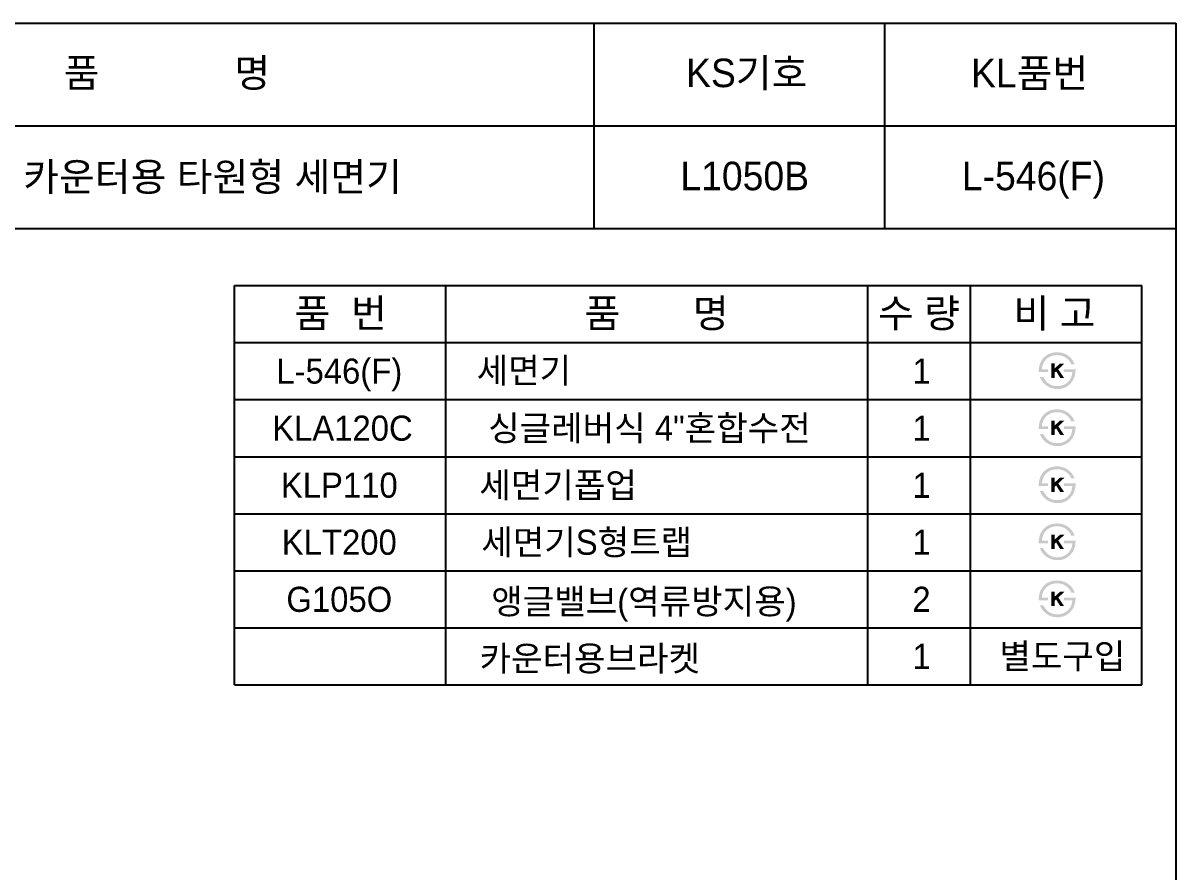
# Model space of a CAD drawing. Header units: millimetres. Extents: x 0 to 4460, y -80 to 3036.
# Drawn here: x 3248 to 4460, y 2143 to 3036 of the extents above; entities that cross this region are included whole.
import ezdxf
from ezdxf.enums import TextEntityAlignment as Align

# ---------------------------------------------------------------- set-up
doc = ezdxf.new("R2010")
doc.units = ezdxf.units.MM
doc.header["$LTSCALE"] = 0.5
doc.header["$MEASUREMENT"] = 0
doc.layers.add('TEXT', color=7, linetype='Continuous')
doc.layers.add('도각라인', color=7, linetype='Continuous')
doc.styles.add('타이틀', font='H2GTRM.TTF', dxfattribs={"height": 25})

msp = doc.modelspace()

# ---------------------------------------------------------------- hatches: boundary and pattern name
at = {"layer": 'TEXT'}
for points in [[(4315.8, 2669), (4315.8, 2669.5), (4315.8, 2670), (4315.8, 2670.5), (4315.8, 2671), (4315.8, 2671.4), (4315.8, 2671.9), (4315.9, 2672.4), (4315.9, 2672.9), (4316, 2673.4), (4316, 2673.8), (4316.1, 2674.3), (4316.2, 2674.8), (4316.3, 2675.2), (4316.4, 2675.7), (4316.5, 2676.2), (4316.7, 2676.6), (4316.8, 2677.1), (4317, 2677.5), (4317.1, 2678), (4317.3, 2678.4), (4317.5, 2678.9), (4317.7, 2679.3), (4317.9, 2679.7), (4318.1, 2680.1), (4318.3, 2680.5), (4318.6, 2680.9), (4318.8, 2681.3), (4319.1, 2681.7), (4319.3, 2682.1), (4319.6, 2682.5), (4319.9, 2682.8), (4320.5, 2683.6), (4320.8, 2683.9), (4321.2, 2684.3), (4321.5, 2684.6), (4321.8, 2685), (4322.2, 2685.3), (4322.6, 2685.6), (4322.9, 2685.9), (4323.3, 2686.2), (4323.7, 2686.5), (4324.1, 2686.8), (4324.5, 2687), (4324.9, 2687.3), (4325.3, 2687.5), (4325.8, 2687.7), (4326.2, 2687.9), (4326.7, 2688.1), (4327.2, 2688.4), (4327.7, 2688.5), (4328.2, 2688.7), (4328.7, 2688.9), (4329.2, 2689), (4329.8, 2689.2), (4330.3, 2689.3), (4330.8, 2689.4), (4331.4, 2689.5), (4331.9, 2689.6), (4332.5, 2689.6), (4333.1, 2689.7), (4333.7, 2689.7), (4334.2, 2689.8), (4334.8, 2689.8), (4335.7, 2689.7), (4336.2, 2689.7), (4336.6, 2689.7), (4337.1, 2689.7), (4337.5, 2689.6), (4337.9, 2689.5), (4338.4, 2689.5), (4338.8, 2689.4), (4339.2, 2689.3), (4339.6, 2689.3), (4340, 2689.2), (4340.4, 2689.1), (4340.8, 2689), (4341.2, 2688.8), (4341.6, 2688.7), (4342, 2688.6), (4342.4, 2688.4), (4342.8, 2688.3), (4343.1, 2688.1), (4343.5, 2688), (4343.9, 2687.8), (4344.2, 2687.6), (4344.6, 2687.4), (4344.9, 2687.3), (4345.3, 2687.1), (4345.6, 2686.8), (4346, 2686.6), (4346.3, 2686.4), (4346.6, 2686.2), (4346.9, 2685.9), (4347.3, 2685.7), (4347.8, 2685.3), (4348.3, 2684.8), (4348.7, 2684.4), (4349.2, 2683.9), (4349.6, 2683.5), (4350.1, 2683), (4350.5, 2682.5), (4350.9, 2681.9), (4351.3, 2681.4), (4351.6, 2680.8), (4352, 2680.2), (4352.3, 2679.6), (4352.6, 2679), (4353, 2678.4), (4353.2, 2677.8), (4353.5, 2677.1), (4353.5, 2677.1), (4349.8, 2677.1), (4349.8, 2677.1), (4349.7, 2677.3), (4349.7, 2677.5), (4349.6, 2677.7), (4349.5, 2677.9), (4349.4, 2678.1), (4349.3, 2678.3), (4349.2, 2678.5), (4349.1, 2678.7), (4349, 2678.9), (4348.9, 2679.2), (4348.7, 2679.4), (4348.6, 2679.5), (4348.5, 2679.7), (4348.4, 2679.9), (4348.2, 2680.1), (4348.1, 2680.3), (4347.9, 2680.5), (4347.8, 2680.7), (4347.5, 2681.1), (4347.1, 2681.5), (4346.8, 2681.9), (4346.4, 2682.2), (4346, 2682.6), (4345.6, 2682.9), (4345.2, 2683.3), (4344.9, 2683.5), (4344.6, 2683.7), (4344.3, 2683.9), (4344, 2684.1), (4343.8, 2684.3), (4343.5, 2684.5), (4343.2, 2684.7), (4342.9, 2684.8), (4342.6, 2685), (4342.3, 2685.1), (4342, 2685.3), (4341.7, 2685.4), (4341.4, 2685.6), (4341.1, 2685.7), (4340.8, 2685.8), (4340.5, 2685.9), (4340.1, 2686), (4339.8, 2686.1), (4339.5, 2686.2), (4339.2, 2686.3), (4338.9, 2686.4), (4338.5, 2686.4), (4338.2, 2686.5), (4337.9, 2686.6), (4337.5, 2686.6), (4337.2, 2686.7), (4336.9, 2686.7), (4336.5, 2686.7), (4336.2, 2686.7), (4335.9, 2686.8), (4335.5, 2686.8), (4335.2, 2686.8), (4334.7, 2686.8), (4334.3, 2686.8), (4333.9, 2686.7), (4333.5, 2686.7), (4333.1, 2686.7), (4332.7, 2686.6), (4332.3, 2686.6), (4331.9, 2686.5), (4331.6, 2686.5), (4331.2, 2686.4), (4330.8, 2686.3), (4330.4, 2686.2), (4330.1, 2686.1), (4329.7, 2686), (4329.4, 2685.9), (4329, 2685.8), (4328.7, 2685.6), (4328.3, 2685.5), (4328, 2685.4), (4327.7, 2685.2), (4327.3, 2685), (4327, 2684.9), (4326.7, 2684.7), (4326.4, 2684.5), (4326.1, 2684.3), (4325.8, 2684.1), (4325.5, 2683.9), (4325.2, 2683.7), (4324.9, 2683.5), (4324.6, 2683.3), (4324.3, 2683), (4324, 2682.8), (4323.8, 2682.5), (4323.5, 2682.2), (4323.2, 2682), (4323, 2681.7), (4322.7, 2681.4), (4322.5, 2681.1), (4322.2, 2680.8), (4322, 2680.5), (4321.8, 2680.2), (4321.6, 2679.9), (4321.4, 2679.6), (4321.2, 2679.3), (4321, 2679), (4320.9, 2678.6), (4320.7, 2678.3), (4320.5, 2678), (4320.4, 2677.6), (4320.2, 2677.3), (4320.1, 2676.9), (4320, 2676.6), (4319.9, 2676.2), (4319.8, 2675.8), (4319.7, 2675.4), (4319.6, 2675.1), (4319.5, 2674.7), (4319.4, 2674.3), (4319.3, 2673.9), (4319.3, 2673.5), (4319.2, 2673.1), (4319.2, 2672.7), (4319.1, 2672.2), (4319.1, 2671.8), (4319.1, 2671.8), (4325.3, 2671.8), (4325.3, 2671.8), (4325.3, 2671.8), (4325.3, 2669), (4325.3, 2669), (4325.3, 2669), (4315.8, 2669)], [(4354.4, 2671.8), (4354.4, 2671.3), (4354.4, 2670.8), (4354.4, 2670.3), (4354.4, 2669.7), (4354.3, 2669.2), (4354.3, 2668.7), (4354.2, 2668.2), (4354.2, 2667.7), (4354.1, 2667.2), (4354, 2666.7), (4353.9, 2666.2), (4353.7, 2665.7), (4353.6, 2665.2), (4353.5, 2664.7), (4353.3, 2664.2), (4353.2, 2663.8), (4353, 2663.3), (4352.8, 2662.8), (4352.6, 2662.4), (4352.4, 2661.9), (4352.2, 2661.5), (4352, 2661.1), (4351.8, 2660.7), (4351.6, 2660.2), (4351.3, 2659.8), (4351.1, 2659.4), (4350.8, 2659), (4350.5, 2658.7), (4350.2, 2658.3), (4349.9, 2657.9), (4349.6, 2657.5), (4349.3, 2657.2), (4349, 2656.8), (4348.7, 2656.5), (4348.3, 2656.2), (4348, 2655.8), (4347.7, 2655.5), (4347.3, 2655.2), (4346.9, 2654.9), (4346.6, 2654.7), (4346.2, 2654.4), (4345.8, 2654.1), (4345.4, 2653.9), (4345, 2653.6), (4344.6, 2653.4), (4344.2, 2653.2), (4343.8, 2653), (4343.4, 2652.8), (4342.9, 2652.6), (4342.5, 2652.4), (4342, 2652.2), (4341.6, 2652.1), (4341.1, 2651.9), (4340.7, 2651.8), (4340.2, 2651.7), (4339.7, 2651.6), (4339.3, 2651.5), (4338.8, 2651.4), (4338.3, 2651.3), (4337.8, 2651.3), (4337.4, 2651.2), (4336.9, 2651.2), (4336.4, 2651.2), (4335.9, 2651.2), (4335.1, 2651.2), (4334.3, 2651.2), (4333.5, 2651.3), (4332.8, 2651.3), (4332, 2651.5), (4331.6, 2651.5), (4331.3, 2651.6), (4330.9, 2651.7), (4330.6, 2651.7), (4330.2, 2651.8), (4329.8, 2651.9), (4329.5, 2652), (4329.1, 2652.1), (4328.8, 2652.2), (4328.5, 2652.4), (4328.1, 2652.5), (4327.8, 2652.6), (4327.5, 2652.7), (4327.1, 2652.9), (4326.8, 2653), (4326.5, 2653.2), (4326.2, 2653.4), (4325.8, 2653.5), (4325.5, 2653.7), (4325.2, 2653.9), (4324.9, 2654.1), (4324.3, 2654.5), (4324, 2654.7), (4323.6, 2654.9), (4323.3, 2655.1), (4323, 2655.4), (4322.7, 2655.6), (4322.5, 2655.8), (4322.2, 2656.1), (4321.9, 2656.3), (4321.6, 2656.6), (4321.3, 2656.9), (4321.1, 2657.1), (4320.8, 2657.4), (4320.6, 2657.7), (4320.3, 2658), (4320.1, 2658.3), (4319.8, 2658.6), (4319.6, 2658.9), (4319.4, 2659.2), (4319.2, 2659.5), (4318.9, 2659.9), (4318.7, 2660.2), (4318.5, 2660.5), (4318.3, 2660.9), (4318.1, 2661.2), (4317.9, 2661.6), (4317.8, 2661.9), (4317.6, 2662.3), (4317.2, 2663.1), (4316.9, 2663.8), (4316.9, 2663.8), (4320.4, 2663.8), (4320.4, 2663.8), (4320.7, 2663.3), (4321, 2662.8), (4321.3, 2662.4), (4321.6, 2661.9), (4321.9, 2661.4), (4322.2, 2661), (4322.5, 2660.6), (4322.8, 2660.1), (4323.1, 2659.7), (4323.5, 2659.4), (4323.8, 2659), (4324.1, 2658.6), (4324.5, 2658.3), (4324.8, 2658), (4325.2, 2657.7), (4325.6, 2657.4), (4325.8, 2657.1), (4326.1, 2656.9), (4326.4, 2656.8), (4326.7, 2656.6), (4327, 2656.4), (4327.2, 2656.2), (4327.5, 2656.1), (4327.8, 2655.9), (4328.1, 2655.7), (4328.4, 2655.6), (4328.7, 2655.5), (4329, 2655.3), (4329.4, 2655.2), (4329.7, 2655.1), (4330, 2655), (4330.3, 2654.9), (4330.6, 2654.8), (4331, 2654.7), (4331.3, 2654.6), (4331.6, 2654.6), (4332, 2654.5), (4332.3, 2654.5), (4332.7, 2654.4), (4333, 2654.4), (4333.4, 2654.3), (4333.7, 2654.3), (4334.1, 2654.3), (4334.4, 2654.3), (4334.8, 2654.3), (4335.2, 2654.3), (4335.5, 2654.3), (4336.6, 2654.3), (4336.9, 2654.3), (4337.2, 2654.3), (4337.5, 2654.4), (4337.9, 2654.4), (4338.2, 2654.5), (4338.5, 2654.5), (4338.8, 2654.6), (4339.1, 2654.6), (4339.4, 2654.7), (4339.7, 2654.8), (4340, 2654.9), (4340.4, 2654.9), (4340.7, 2655), (4341, 2655.2), (4341.3, 2655.3), (4341.6, 2655.4), (4341.8, 2655.5), (4342.1, 2655.6), (4342.4, 2655.8), (4342.7, 2655.9), (4343, 2656.1), (4343.3, 2656.2), (4343.6, 2656.4), (4343.8, 2656.6), (4344.1, 2656.7), (4344.4, 2656.9), (4344.7, 2657.1), (4344.9, 2657.3), (4345.2, 2657.5), (4345.5, 2657.7), (4345.8, 2658), (4346.1, 2658.2), (4346.4, 2658.5), (4346.7, 2658.8), (4346.9, 2659.1), (4347.2, 2659.4), (4347.5, 2659.7), (4347.7, 2660), (4347.9, 2660.3), (4348.2, 2660.6), (4348.4, 2660.9), (4348.6, 2661.2), (4348.8, 2661.6), (4349, 2661.9), (4349.2, 2662.2), (4349.4, 2662.6), (4349.5, 2662.9), (4349.7, 2663.3), (4349.9, 2663.7), (4350, 2664), (4350.1, 2664.4), (4350.3, 2664.8), (4350.4, 2665.2), (4350.5, 2665.6), (4350.6, 2666), (4350.7, 2666.4), (4350.8, 2666.8), (4350.8, 2667.3), (4350.9, 2667.7), (4351, 2668.1), (4351, 2668.6), (4351.1, 2669), (4351.1, 2669), (4342.1, 2669), (4342.1, 2669), (4342.1, 2669), (4342.1, 2671.8), (4342.1, 2671.8), (4342.1, 2671.8), (4354.4, 2671.8)], [(4332.3, 2672.7), (4338.1, 2677.9), (4342.7, 2677.9), (4336.3, 2671.9), (4342.3, 2662.9), (4338.3, 2662.9), (4334, 2669.8), (4332.3, 2668.3), (4332.3, 2662.9), (4328.8, 2662.9), (4328.8, 2678), (4332.3, 2678)], [(4315.8, 2609), (4315.8, 2609.5), (4315.8, 2610), (4315.8, 2610.5), (4315.8, 2611), (4315.8, 2611.4), (4315.8, 2611.9), (4315.9, 2612.4), (4315.9, 2612.9), (4316, 2613.4), (4316, 2613.8), (4316.1, 2614.3), (4316.2, 2614.8), (4316.3, 2615.2), (4316.4, 2615.7), (4316.5, 2616.2), (4316.7, 2616.6), (4316.8, 2617.1), (4317, 2617.5), (4317.1, 2618), (4317.3, 2618.4), (4317.5, 2618.9), (4317.7, 2619.3), (4317.9, 2619.7), (4318.1, 2620.1), (4318.3, 2620.5), (4318.6, 2620.9), (4318.8, 2621.3), (4319.1, 2621.7), (4319.3, 2622.1), (4319.6, 2622.5), (4319.9, 2622.8), (4320.5, 2623.6), (4320.8, 2623.9), (4321.2, 2624.3), (4321.5, 2624.6), (4321.8, 2625), (4322.2, 2625.3), (4322.6, 2625.6), (4322.9, 2625.9), (4323.3, 2626.2), (4323.7, 2626.5), (4324.1, 2626.8), (4324.5, 2627), (4324.9, 2627.3), (4325.3, 2627.5), (4325.8, 2627.7), (4326.2, 2627.9), (4326.7, 2628.1), (4327.2, 2628.4), (4327.7, 2628.5), (4328.2, 2628.7), (4328.7, 2628.9), (4329.2, 2629), (4329.8, 2629.2), (4330.3, 2629.3), (4330.8, 2629.4), (4331.4, 2629.5), (4331.9, 2629.6), (4332.5, 2629.6), (4333.1, 2629.7), (4333.7, 2629.7), (4334.2, 2629.8), (4334.8, 2629.8), (4335.7, 2629.7), (4336.2, 2629.7), (4336.6, 2629.7), (4337.1, 2629.7), (4337.5, 2629.6), (4337.9, 2629.5), (4338.4, 2629.5), (4338.8, 2629.4), (4339.2, 2629.3), (4339.6, 2629.3), (4340, 2629.2), (4340.4, 2629.1), (4340.8, 2629), (4341.2, 2628.8), (4341.6, 2628.7), (4342, 2628.6), (4342.4, 2628.4), (4342.8, 2628.3), (4343.1, 2628.1), (4343.5, 2628), (4343.9, 2627.8), (4344.2, 2627.6), (4344.6, 2627.4), (4344.9, 2627.3), (4345.3, 2627.1), (4345.6, 2626.8), (4346, 2626.6), (4346.3, 2626.4), (4346.6, 2626.2), (4346.9, 2625.9), (4347.3, 2625.7), (4347.8, 2625.3), (4348.3, 2624.8), (4348.7, 2624.4), (4349.2, 2623.9), (4349.6, 2623.5), (4350.1, 2623), (4350.5, 2622.5), (4350.9, 2621.9), (4351.3, 2621.4), (4351.6, 2620.8), (4352, 2620.2), (4352.3, 2619.6), (4352.6, 2619), (4353, 2618.4), (4353.2, 2617.8), (4353.5, 2617.1), (4353.5, 2617.1), (4349.8, 2617.1), (4349.8, 2617.1), (4349.7, 2617.3), (4349.7, 2617.5), (4349.6, 2617.7), (4349.5, 2617.9), (4349.4, 2618.1), (4349.3, 2618.3), (4349.2, 2618.5), (4349.1, 2618.7), (4349, 2618.9), (4348.9, 2619.2), (4348.7, 2619.4), (4348.6, 2619.5), (4348.5, 2619.7), (4348.4, 2619.9), (4348.2, 2620.1), (4348.1, 2620.3), (4347.9, 2620.5), (4347.8, 2620.7), (4347.5, 2621.1), (4347.1, 2621.5), (4346.8, 2621.9), (4346.4, 2622.2), (4346, 2622.6), (4345.6, 2622.9), (4345.2, 2623.3), (4344.9, 2623.5), (4344.6, 2623.7), (4344.3, 2623.9), (4344, 2624.1), (4343.8, 2624.3), (4343.5, 2624.5), (4343.2, 2624.7), (4342.9, 2624.8), (4342.6, 2625), (4342.3, 2625.1), (4342, 2625.3), (4341.7, 2625.4), (4341.4, 2625.6), (4341.1, 2625.7), (4340.8, 2625.8), (4340.5, 2625.9), (4340.1, 2626), (4339.8, 2626.1), (4339.5, 2626.2), (4339.2, 2626.3), (4338.9, 2626.4), (4338.5, 2626.4), (4338.2, 2626.5), (4337.9, 2626.6), (4337.5, 2626.6), (4337.2, 2626.7), (4336.9, 2626.7), (4336.5, 2626.7), (4336.2, 2626.7), (4335.9, 2626.8), (4335.5, 2626.8), (4335.2, 2626.8), (4334.7, 2626.8), (4334.3, 2626.8), (4333.9, 2626.7), (4333.5, 2626.7), (4333.1, 2626.7), (4332.7, 2626.6), (4332.3, 2626.6), (4331.9, 2626.5), (4331.6, 2626.5), (4331.2, 2626.4), (4330.8, 2626.3), (4330.4, 2626.2), (4330.1, 2626.1), (4329.7, 2626), (4329.4, 2625.9), (4329, 2625.8), (4328.7, 2625.6), (4328.3, 2625.5), (4328, 2625.4), (4327.7, 2625.2), (4327.3, 2625), (4327, 2624.9), (4326.7, 2624.7), (4326.4, 2624.5), (4326.1, 2624.3), (4325.8, 2624.1), (4325.5, 2623.9), (4325.2, 2623.7), (4324.9, 2623.5), (4324.6, 2623.3), (4324.3, 2623), (4324, 2622.8), (4323.8, 2622.5), (4323.5, 2622.2), (4323.2, 2622), (4323, 2621.7), (4322.7, 2621.4), (4322.5, 2621.1), (4322.2, 2620.8), (4322, 2620.5), (4321.8, 2620.2), (4321.6, 2619.9), (4321.4, 2619.6), (4321.2, 2619.3), (4321, 2619), (4320.9, 2618.6), (4320.7, 2618.3), (4320.5, 2618), (4320.4, 2617.6), (4320.2, 2617.3), (4320.1, 2616.9), (4320, 2616.6), (4319.9, 2616.2), (4319.8, 2615.8), (4319.7, 2615.4), (4319.6, 2615.1), (4319.5, 2614.7), (4319.4, 2614.3), (4319.3, 2613.9), (4319.3, 2613.5), (4319.2, 2613.1), (4319.2, 2612.7), (4319.1, 2612.2), (4319.1, 2611.8), (4319.1, 2611.8), (4325.3, 2611.8), (4325.3, 2611.8), (4325.3, 2611.8), (4325.3, 2609), (4325.3, 2609), (4325.3, 2609), (4315.8, 2609)], [(4354.4, 2611.8), (4354.4, 2611.3), (4354.4, 2610.8), (4354.4, 2610.3), (4354.4, 2609.7), (4354.3, 2609.2), (4354.3, 2608.7), (4354.2, 2608.2), (4354.2, 2607.7), (4354.1, 2607.2), (4354, 2606.7), (4353.9, 2606.2), (4353.7, 2605.7), (4353.6, 2605.2), (4353.5, 2604.7), (4353.3, 2604.2), (4353.2, 2603.8), (4353, 2603.3), (4352.8, 2602.8), (4352.6, 2602.4), (4352.4, 2601.9), (4352.2, 2601.5), (4352, 2601.1), (4351.8, 2600.7), (4351.6, 2600.2), (4351.3, 2599.8), (4351.1, 2599.4), (4350.8, 2599), (4350.5, 2598.7), (4350.2, 2598.3), (4349.9, 2597.9), (4349.6, 2597.5), (4349.3, 2597.2), (4349, 2596.8), (4348.7, 2596.5), (4348.3, 2596.2), (4348, 2595.8), (4347.7, 2595.5), (4347.3, 2595.2), (4346.9, 2594.9), (4346.6, 2594.7), (4346.2, 2594.4), (4345.8, 2594.1), (4345.4, 2593.9), (4345, 2593.6), (4344.6, 2593.4), (4344.2, 2593.2), (4343.8, 2593), (4343.4, 2592.8), (4342.9, 2592.6), (4342.5, 2592.4), (4342, 2592.2), (4341.6, 2592.1), (4341.1, 2591.9), (4340.7, 2591.8), (4340.2, 2591.7), (4339.7, 2591.6), (4339.3, 2591.5), (4338.8, 2591.4), (4338.3, 2591.3), (4337.8, 2591.3), (4337.4, 2591.2), (4336.9, 2591.2), (4336.4, 2591.2), (4335.9, 2591.2), (4335.1, 2591.2), (4334.3, 2591.2), (4333.5, 2591.3), (4332.8, 2591.3), (4332, 2591.5), (4331.6, 2591.5), (4331.3, 2591.6), (4330.9, 2591.7), (4330.6, 2591.7), (4330.2, 2591.8), (4329.8, 2591.9), (4329.5, 2592), (4329.1, 2592.1), (4328.8, 2592.2), (4328.5, 2592.4), (4328.1, 2592.5), (4327.8, 2592.6), (4327.5, 2592.7), (4327.1, 2592.9), (4326.8, 2593), (4326.5, 2593.2), (4326.2, 2593.4), (4325.8, 2593.5), (4325.5, 2593.7), (4325.2, 2593.9), (4324.9, 2594.1), (4324.3, 2594.5), (4324, 2594.7), (4323.6, 2594.9), (4323.3, 2595.1), (4323, 2595.4), (4322.7, 2595.6), (4322.5, 2595.8), (4322.2, 2596.1), (4321.9, 2596.3), (4321.6, 2596.6), (4321.3, 2596.9), (4321.1, 2597.1), (4320.8, 2597.4), (4320.6, 2597.7), (4320.3, 2598), (4320.1, 2598.3), (4319.8, 2598.6), (4319.6, 2598.9), (4319.4, 2599.2), (4319.2, 2599.5), (4318.9, 2599.9), (4318.7, 2600.2), (4318.5, 2600.5), (4318.3, 2600.9), (4318.1, 2601.2), (4317.9, 2601.6), (4317.8, 2601.9), (4317.6, 2602.3), (4317.2, 2603.1), (4316.9, 2603.8), (4316.9, 2603.8), (4320.4, 2603.8), (4320.4, 2603.8), (4320.7, 2603.3), (4321, 2602.8), (4321.3, 2602.4), (4321.6, 2601.9), (4321.9, 2601.4), (4322.2, 2601), (4322.5, 2600.6), (4322.8, 2600.1), (4323.1, 2599.7), (4323.5, 2599.4), (4323.8, 2599), (4324.1, 2598.6), (4324.5, 2598.3), (4324.8, 2598), (4325.2, 2597.7), (4325.6, 2597.4), (4325.8, 2597.1), (4326.1, 2596.9), (4326.4, 2596.8), (4326.7, 2596.6), (4327, 2596.4), (4327.2, 2596.2), (4327.5, 2596.1), (4327.8, 2595.9), (4328.1, 2595.7), (4328.4, 2595.6), (4328.7, 2595.5), (4329, 2595.3), (4329.4, 2595.2), (4329.7, 2595.1), (4330, 2595), (4330.3, 2594.9), (4330.6, 2594.8), (4331, 2594.7), (4331.3, 2594.6), (4331.6, 2594.6), (4332, 2594.5), (4332.3, 2594.5), (4332.7, 2594.4), (4333, 2594.4), (4333.4, 2594.3), (4333.7, 2594.3), (4334.1, 2594.3), (4334.4, 2594.3), (4334.8, 2594.3), (4335.2, 2594.3), (4335.5, 2594.3), (4336.6, 2594.3), (4336.9, 2594.3), (4337.2, 2594.3), (4337.5, 2594.4), (4337.9, 2594.4), (4338.2, 2594.5), (4338.5, 2594.5), (4338.8, 2594.6), (4339.1, 2594.6), (4339.4, 2594.7), (4339.7, 2594.8), (4340, 2594.9), (4340.4, 2594.9), (4340.7, 2595), (4341, 2595.2), (4341.3, 2595.3), (4341.6, 2595.4), (4341.8, 2595.5), (4342.1, 2595.6), (4342.4, 2595.8), (4342.7, 2595.9), (4343, 2596.1), (4343.3, 2596.2), (4343.6, 2596.4), (4343.8, 2596.6), (4344.1, 2596.7), (4344.4, 2596.9), (4344.7, 2597.1), (4344.9, 2597.3), (4345.2, 2597.5), (4345.5, 2597.7), (4345.8, 2598), (4346.1, 2598.2), (4346.4, 2598.5), (4346.7, 2598.8), (4346.9, 2599.1), (4347.2, 2599.4), (4347.5, 2599.7), (4347.7, 2600), (4347.9, 2600.3), (4348.2, 2600.6), (4348.4, 2600.9), (4348.6, 2601.2), (4348.8, 2601.6), (4349, 2601.9), (4349.2, 2602.2), (4349.4, 2602.6), (4349.5, 2602.9), (4349.7, 2603.3), (4349.9, 2603.7), (4350, 2604), (4350.1, 2604.4), (4350.3, 2604.8), (4350.4, 2605.2), (4350.5, 2605.6), (4350.6, 2606), (4350.7, 2606.4), (4350.8, 2606.8), (4350.8, 2607.3), (4350.9, 2607.7), (4351, 2608.1), (4351, 2608.6), (4351.1, 2609), (4351.1, 2609), (4342.1, 2609), (4342.1, 2609), (4342.1, 2609), (4342.1, 2611.8), (4342.1, 2611.8), (4342.1, 2611.8), (4354.4, 2611.8)], [(4332.3, 2612.7), (4338.1, 2617.9), (4342.7, 2617.9), (4336.3, 2611.9), (4342.3, 2602.9), (4338.3, 2602.9), (4334, 2609.8), (4332.3, 2608.3), (4332.3, 2602.9), (4328.8, 2602.9), (4328.8, 2618), (4332.3, 2618)], [(4315.8, 2549), (4315.8, 2549.5), (4315.8, 2550), (4315.8, 2550.5), (4315.8, 2551), (4315.8, 2551.4), (4315.8, 2551.9), (4315.9, 2552.4), (4315.9, 2552.9), (4316, 2553.4), (4316, 2553.8), (4316.1, 2554.3), (4316.2, 2554.8), (4316.3, 2555.2), (4316.4, 2555.7), (4316.5, 2556.2), (4316.7, 2556.6), (4316.8, 2557.1), (4317, 2557.5), (4317.1, 2558), (4317.3, 2558.4), (4317.5, 2558.9), (4317.7, 2559.3), (4317.9, 2559.7), (4318.1, 2560.1), (4318.3, 2560.5), (4318.6, 2560.9), (4318.8, 2561.3), (4319.1, 2561.7), (4319.3, 2562.1), (4319.6, 2562.5), (4319.9, 2562.8), (4320.5, 2563.6), (4320.8, 2563.9), (4321.2, 2564.3), (4321.5, 2564.6), (4321.8, 2565), (4322.2, 2565.3), (4322.6, 2565.6), (4322.9, 2565.9), (4323.3, 2566.2), (4323.7, 2566.5), (4324.1, 2566.8), (4324.5, 2567), (4324.9, 2567.3), (4325.3, 2567.5), (4325.8, 2567.7), (4326.2, 2567.9), (4326.7, 2568.1), (4327.2, 2568.4), (4327.7, 2568.5), (4328.2, 2568.7), (4328.7, 2568.9), (4329.2, 2569), (4329.8, 2569.2), (4330.3, 2569.3), (4330.8, 2569.4), (4331.4, 2569.5), (4331.9, 2569.6), (4332.5, 2569.6), (4333.1, 2569.7), (4333.7, 2569.7), (4334.2, 2569.8), (4334.8, 2569.8), (4335.7, 2569.7), (4336.2, 2569.7), (4336.6, 2569.7), (4337.1, 2569.7), (4337.5, 2569.6), (4337.9, 2569.5), (4338.4, 2569.5), (4338.8, 2569.4), (4339.2, 2569.3), (4339.6, 2569.3), (4340, 2569.2), (4340.4, 2569.1), (4340.8, 2569), (4341.2, 2568.8), (4341.6, 2568.7), (4342, 2568.6), (4342.4, 2568.4), (4342.8, 2568.3), (4343.1, 2568.1), (4343.5, 2568), (4343.9, 2567.8), (4344.2, 2567.6), (4344.6, 2567.4), (4344.9, 2567.3), (4345.3, 2567.1), (4345.6, 2566.8), (4346, 2566.6), (4346.3, 2566.4), (4346.6, 2566.2), (4346.9, 2565.9), (4347.3, 2565.7), (4347.8, 2565.3), (4348.3, 2564.8), (4348.7, 2564.4), (4349.2, 2563.9), (4349.6, 2563.5), (4350.1, 2563), (4350.5, 2562.5), (4350.9, 2561.9), (4351.3, 2561.4), (4351.6, 2560.8), (4352, 2560.2), (4352.3, 2559.6), (4352.6, 2559), (4353, 2558.4), (4353.2, 2557.8), (4353.5, 2557.1), (4353.5, 2557.1), (4349.8, 2557.1), (4349.8, 2557.1), (4349.7, 2557.3), (4349.7, 2557.5), (4349.6, 2557.7), (4349.5, 2557.9), (4349.4, 2558.1), (4349.3, 2558.3), (4349.2, 2558.5), (4349.1, 2558.7), (4349, 2558.9), (4348.9, 2559.2), (4348.7, 2559.4), (4348.6, 2559.5), (4348.5, 2559.7), (4348.4, 2559.9), (4348.2, 2560.1), (4348.1, 2560.3), (4347.9, 2560.5), (4347.8, 2560.7), (4347.5, 2561.1), (4347.1, 2561.5), (4346.8, 2561.9), (4346.4, 2562.2), (4346, 2562.6), (4345.6, 2562.9), (4345.2, 2563.3), (4344.9, 2563.5), (4344.6, 2563.7), (4344.3, 2563.9), (4344, 2564.1), (4343.8, 2564.3), (4343.5, 2564.5), (4343.2, 2564.7), (4342.9, 2564.8), (4342.6, 2565), (4342.3, 2565.1), (4342, 2565.3), (4341.7, 2565.4), (4341.4, 2565.6), (4341.1, 2565.7), (4340.8, 2565.8), (4340.5, 2565.9), (4340.1, 2566), (4339.8, 2566.1), (4339.5, 2566.2), (4339.2, 2566.3), (4338.9, 2566.4), (4338.5, 2566.4), (4338.2, 2566.5), (4337.9, 2566.6), (4337.5, 2566.6), (4337.2, 2566.7), (4336.9, 2566.7), (4336.5, 2566.7), (4336.2, 2566.7), (4335.9, 2566.8), (4335.5, 2566.8), (4335.2, 2566.8), (4334.7, 2566.8), (4334.3, 2566.8), (4333.9, 2566.7), (4333.5, 2566.7), (4333.1, 2566.7), (4332.7, 2566.6), (4332.3, 2566.6), (4331.9, 2566.5), (4331.6, 2566.5), (4331.2, 2566.4), (4330.8, 2566.3), (4330.4, 2566.2), (4330.1, 2566.1), (4329.7, 2566), (4329.4, 2565.9), (4329, 2565.8), (4328.7, 2565.6), (4328.3, 2565.5), (4328, 2565.4), (4327.7, 2565.2), (4327.3, 2565), (4327, 2564.9), (4326.7, 2564.7), (4326.4, 2564.5), (4326.1, 2564.3), (4325.8, 2564.1), (4325.5, 2563.9), (4325.2, 2563.7), (4324.9, 2563.5), (4324.6, 2563.3), (4324.3, 2563), (4324, 2562.8), (4323.8, 2562.5), (4323.5, 2562.2), (4323.2, 2562), (4323, 2561.7), (4322.7, 2561.4), (4322.5, 2561.1), (4322.2, 2560.8), (4322, 2560.5), (4321.8, 2560.2), (4321.6, 2559.9), (4321.4, 2559.6), (4321.2, 2559.3), (4321, 2559), (4320.9, 2558.6), (4320.7, 2558.3), (4320.5, 2558), (4320.4, 2557.6), (4320.2, 2557.3), (4320.1, 2556.9), (4320, 2556.6), (4319.9, 2556.2), (4319.8, 2555.8), (4319.7, 2555.4), (4319.6, 2555.1), (4319.5, 2554.7), (4319.4, 2554.3), (4319.3, 2553.9), (4319.3, 2553.5), (4319.2, 2553.1), (4319.2, 2552.7), (4319.1, 2552.2), (4319.1, 2551.8), (4319.1, 2551.8), (4325.3, 2551.8), (4325.3, 2551.8), (4325.3, 2551.8), (4325.3, 2549), (4325.3, 2549), (4325.3, 2549), (4315.8, 2549)], [(4354.4, 2551.8), (4354.4, 2551.3), (4354.4, 2550.8), (4354.4, 2550.3), (4354.4, 2549.7), (4354.3, 2549.2), (4354.3, 2548.7), (4354.2, 2548.2), (4354.2, 2547.7), (4354.1, 2547.2), (4354, 2546.7), (4353.9, 2546.2), (4353.7, 2545.7), (4353.6, 2545.2), (4353.5, 2544.7), (4353.3, 2544.2), (4353.2, 2543.8), (4353, 2543.3), (4352.8, 2542.8), (4352.6, 2542.4), (4352.4, 2541.9), (4352.2, 2541.5), (4352, 2541.1), (4351.8, 2540.7), (4351.6, 2540.2), (4351.3, 2539.8), (4351.1, 2539.4), (4350.8, 2539), (4350.5, 2538.7), (4350.2, 2538.3), (4349.9, 2537.9), (4349.6, 2537.5), (4349.3, 2537.2), (4349, 2536.8), (4348.7, 2536.5), (4348.3, 2536.2), (4348, 2535.8), (4347.7, 2535.5), (4347.3, 2535.2), (4346.9, 2534.9), (4346.6, 2534.7), (4346.2, 2534.4), (4345.8, 2534.1), (4345.4, 2533.9), (4345, 2533.6), (4344.6, 2533.4), (4344.2, 2533.2), (4343.8, 2533), (4343.4, 2532.8), (4342.9, 2532.6), (4342.5, 2532.4), (4342, 2532.2), (4341.6, 2532.1), (4341.1, 2531.9), (4340.7, 2531.8), (4340.2, 2531.7), (4339.7, 2531.6), (4339.3, 2531.5), (4338.8, 2531.4), (4338.3, 2531.3), (4337.8, 2531.3), (4337.4, 2531.2), (4336.9, 2531.2), (4336.4, 2531.2), (4335.9, 2531.2), (4335.1, 2531.2), (4334.3, 2531.2), (4333.5, 2531.3), (4332.8, 2531.3), (4332, 2531.5), (4331.6, 2531.5), (4331.3, 2531.6), (4330.9, 2531.7), (4330.6, 2531.7), (4330.2, 2531.8), (4329.8, 2531.9), (4329.5, 2532), (4329.1, 2532.1), (4328.8, 2532.2), (4328.5, 2532.4), (4328.1, 2532.5), (4327.8, 2532.6), (4327.5, 2532.7), (4327.1, 2532.9), (4326.8, 2533), (4326.5, 2533.2), (4326.2, 2533.4), (4325.8, 2533.5), (4325.5, 2533.7), (4325.2, 2533.9), (4324.9, 2534.1), (4324.3, 2534.5), (4324, 2534.7), (4323.6, 2534.9), (4323.3, 2535.1), (4323, 2535.4), (4322.7, 2535.6), (4322.5, 2535.8), (4322.2, 2536.1), (4321.9, 2536.3), (4321.6, 2536.6), (4321.3, 2536.9), (4321.1, 2537.1), (4320.8, 2537.4), (4320.6, 2537.7), (4320.3, 2538), (4320.1, 2538.3), (4319.8, 2538.6), (4319.6, 2538.9), (4319.4, 2539.2), (4319.2, 2539.5), (4318.9, 2539.9), (4318.7, 2540.2), (4318.5, 2540.5), (4318.3, 2540.9), (4318.1, 2541.2), (4317.9, 2541.6), (4317.8, 2541.9), (4317.6, 2542.3), (4317.2, 2543.1), (4316.9, 2543.8), (4316.9, 2543.8), (4320.4, 2543.8), (4320.4, 2543.8), (4320.7, 2543.3), (4321, 2542.8), (4321.3, 2542.4), (4321.6, 2541.9), (4321.9, 2541.4), (4322.2, 2541), (4322.5, 2540.6), (4322.8, 2540.1), (4323.1, 2539.7), (4323.5, 2539.4), (4323.8, 2539), (4324.1, 2538.6), (4324.5, 2538.3), (4324.8, 2538), (4325.2, 2537.7), (4325.6, 2537.4), (4325.8, 2537.1), (4326.1, 2536.9), (4326.4, 2536.8), (4326.7, 2536.6), (4327, 2536.4), (4327.2, 2536.2), (4327.5, 2536.1), (4327.8, 2535.9), (4328.1, 2535.7), (4328.4, 2535.6), (4328.7, 2535.5), (4329, 2535.3), (4329.4, 2535.2), (4329.7, 2535.1), (4330, 2535), (4330.3, 2534.9), (4330.6, 2534.8), (4331, 2534.7), (4331.3, 2534.6), (4331.6, 2534.6), (4332, 2534.5), (4332.3, 2534.5), (4332.7, 2534.4), (4333, 2534.4), (4333.4, 2534.3), (4333.7, 2534.3), (4334.1, 2534.3), (4334.4, 2534.3), (4334.8, 2534.3), (4335.2, 2534.3), (4335.5, 2534.3), (4336.6, 2534.3), (4336.9, 2534.3), (4337.2, 2534.3), (4337.5, 2534.4), (4337.9, 2534.4), (4338.2, 2534.5), (4338.5, 2534.5), (4338.8, 2534.6), (4339.1, 2534.6), (4339.4, 2534.7), (4339.7, 2534.8), (4340, 2534.9), (4340.4, 2534.9), (4340.7, 2535), (4341, 2535.2), (4341.3, 2535.3), (4341.6, 2535.4), (4341.8, 2535.5), (4342.1, 2535.6), (4342.4, 2535.8), (4342.7, 2535.9), (4343, 2536.1), (4343.3, 2536.2), (4343.6, 2536.4), (4343.8, 2536.6), (4344.1, 2536.7), (4344.4, 2536.9), (4344.7, 2537.1), (4344.9, 2537.3), (4345.2, 2537.5), (4345.5, 2537.7), (4345.8, 2538), (4346.1, 2538.2), (4346.4, 2538.5), (4346.7, 2538.8), (4346.9, 2539.1), (4347.2, 2539.4), (4347.5, 2539.7), (4347.7, 2540), (4347.9, 2540.3), (4348.2, 2540.6), (4348.4, 2540.9), (4348.6, 2541.2), (4348.8, 2541.6), (4349, 2541.9), (4349.2, 2542.2), (4349.4, 2542.6), (4349.5, 2542.9), (4349.7, 2543.3), (4349.9, 2543.7), (4350, 2544), (4350.1, 2544.4), (4350.3, 2544.8), (4350.4, 2545.2), (4350.5, 2545.6), (4350.6, 2546), (4350.7, 2546.4), (4350.8, 2546.8), (4350.8, 2547.3), (4350.9, 2547.7), (4351, 2548.1), (4351, 2548.6), (4351.1, 2549), (4351.1, 2549), (4342.1, 2549), (4342.1, 2549), (4342.1, 2549), (4342.1, 2551.8), (4342.1, 2551.8), (4342.1, 2551.8), (4354.4, 2551.8)], [(4332.3, 2552.7), (4338.1, 2557.9), (4342.7, 2557.9), (4336.3, 2551.9), (4342.3, 2542.9), (4338.3, 2542.9), (4334, 2549.8), (4332.3, 2548.3), (4332.3, 2542.9), (4328.8, 2542.9), (4328.8, 2558), (4332.3, 2558)], [(4315.8, 2489), (4315.8, 2489.5), (4315.8, 2490), (4315.8, 2490.5), (4315.8, 2491), (4315.8, 2491.4), (4315.8, 2491.9), (4315.9, 2492.4), (4315.9, 2492.9), (4316, 2493.4), (4316, 2493.8), (4316.1, 2494.3), (4316.2, 2494.8), (4316.3, 2495.2), (4316.4, 2495.7), (4316.5, 2496.2), (4316.7, 2496.6), (4316.8, 2497.1), (4317, 2497.5), (4317.1, 2498), (4317.3, 2498.4), (4317.5, 2498.9), (4317.7, 2499.3), (4317.9, 2499.7), (4318.1, 2500.1), (4318.3, 2500.5), (4318.6, 2500.9), (4318.8, 2501.3), (4319.1, 2501.7), (4319.3, 2502.1), (4319.6, 2502.5), (4319.9, 2502.8), (4320.5, 2503.6), (4320.8, 2503.9), (4321.2, 2504.3), (4321.5, 2504.6), (4321.8, 2505), (4322.2, 2505.3), (4322.6, 2505.6), (4322.9, 2505.9), (4323.3, 2506.2), (4323.7, 2506.5), (4324.1, 2506.8), (4324.5, 2507), (4324.9, 2507.3), (4325.3, 2507.5), (4325.8, 2507.7), (4326.2, 2507.9), (4326.7, 2508.1), (4327.2, 2508.4), (4327.7, 2508.5), (4328.2, 2508.7), (4328.7, 2508.9), (4329.2, 2509), (4329.8, 2509.2), (4330.3, 2509.3), (4330.8, 2509.4), (4331.4, 2509.5), (4331.9, 2509.6), (4332.5, 2509.6), (4333.1, 2509.7), (4333.7, 2509.7), (4334.2, 2509.8), (4334.8, 2509.8), (4335.7, 2509.7), (4336.2, 2509.7), (4336.6, 2509.7), (4337.1, 2509.7), (4337.5, 2509.6), (4337.9, 2509.5), (4338.4, 2509.5), (4338.8, 2509.4), (4339.2, 2509.3), (4339.6, 2509.3), (4340, 2509.2), (4340.4, 2509.1), (4340.8, 2509), (4341.2, 2508.8), (4341.6, 2508.7), (4342, 2508.6), (4342.4, 2508.4), (4342.8, 2508.3), (4343.1, 2508.1), (4343.5, 2508), (4343.9, 2507.8), (4344.2, 2507.6), (4344.6, 2507.4), (4344.9, 2507.3), (4345.3, 2507.1), (4345.6, 2506.8), (4346, 2506.6), (4346.3, 2506.4), (4346.6, 2506.2), (4346.9, 2505.9), (4347.3, 2505.7), (4347.8, 2505.3), (4348.3, 2504.8), (4348.7, 2504.4), (4349.2, 2503.9), (4349.6, 2503.5), (4350.1, 2503), (4350.5, 2502.5), (4350.9, 2501.9), (4351.3, 2501.4), (4351.6, 2500.8), (4352, 2500.2), (4352.3, 2499.6), (4352.6, 2499), (4353, 2498.4), (4353.2, 2497.8), (4353.5, 2497.1), (4353.5, 2497.1), (4349.8, 2497.1), (4349.8, 2497.1), (4349.7, 2497.3), (4349.7, 2497.5), (4349.6, 2497.7), (4349.5, 2497.9), (4349.4, 2498.1), (4349.3, 2498.3), (4349.2, 2498.5), (4349.1, 2498.7), (4349, 2498.9), (4348.9, 2499.2), (4348.7, 2499.4), (4348.6, 2499.5), (4348.5, 2499.7), (4348.4, 2499.9), (4348.2, 2500.1), (4348.1, 2500.3), (4347.9, 2500.5), (4347.8, 2500.7), (4347.5, 2501.1), (4347.1, 2501.5), (4346.8, 2501.9), (4346.4, 2502.2), (4346, 2502.6), (4345.6, 2502.9), (4345.2, 2503.3), (4344.9, 2503.5), (4344.6, 2503.7), (4344.3, 2503.9), (4344, 2504.1), (4343.8, 2504.3), (4343.5, 2504.5), (4343.2, 2504.7), (4342.9, 2504.8), (4342.6, 2505), (4342.3, 2505.1), (4342, 2505.3), (4341.7, 2505.4), (4341.4, 2505.6), (4341.1, 2505.7), (4340.8, 2505.8), (4340.5, 2505.9), (4340.1, 2506), (4339.8, 2506.1), (4339.5, 2506.2), (4339.2, 2506.3), (4338.9, 2506.4), (4338.5, 2506.4), (4338.2, 2506.5), (4337.9, 2506.6), (4337.5, 2506.6), (4337.2, 2506.7), (4336.9, 2506.7), (4336.5, 2506.7), (4336.2, 2506.7), (4335.9, 2506.8), (4335.5, 2506.8), (4335.2, 2506.8), (4334.7, 2506.8), (4334.3, 2506.8), (4333.9, 2506.7), (4333.5, 2506.7), (4333.1, 2506.7), (4332.7, 2506.6), (4332.3, 2506.6), (4331.9, 2506.5), (4331.6, 2506.5), (4331.2, 2506.4), (4330.8, 2506.3), (4330.4, 2506.2), (4330.1, 2506.1), (4329.7, 2506), (4329.4, 2505.9), (4329, 2505.8), (4328.7, 2505.6), (4328.3, 2505.5), (4328, 2505.4), (4327.7, 2505.2), (4327.3, 2505), (4327, 2504.9), (4326.7, 2504.7), (4326.4, 2504.5), (4326.1, 2504.3), (4325.8, 2504.1), (4325.5, 2503.9), (4325.2, 2503.7), (4324.9, 2503.5), (4324.6, 2503.3), (4324.3, 2503), (4324, 2502.8), (4323.8, 2502.5), (4323.5, 2502.2), (4323.2, 2502), (4323, 2501.7), (4322.7, 2501.4), (4322.5, 2501.1), (4322.2, 2500.8), (4322, 2500.5), (4321.8, 2500.2), (4321.6, 2499.9), (4321.4, 2499.6), (4321.2, 2499.3), (4321, 2499), (4320.9, 2498.6), (4320.7, 2498.3), (4320.5, 2498), (4320.4, 2497.6), (4320.2, 2497.3), (4320.1, 2496.9), (4320, 2496.6), (4319.9, 2496.2), (4319.8, 2495.8), (4319.7, 2495.4), (4319.6, 2495.1), (4319.5, 2494.7), (4319.4, 2494.3), (4319.3, 2493.9), (4319.3, 2493.5), (4319.2, 2493.1), (4319.2, 2492.7), (4319.1, 2492.2), (4319.1, 2491.8), (4319.1, 2491.8), (4325.3, 2491.8), (4325.3, 2491.8), (4325.3, 2491.8), (4325.3, 2489), (4325.3, 2489), (4325.3, 2489), (4315.8, 2489)], [(4332.3, 2492.7), (4338.1, 2497.9), (4342.7, 2497.9), (4336.3, 2491.9), (4342.3, 2482.9), (4338.3, 2482.9), (4334, 2489.8), (4332.3, 2488.3), (4332.3, 2482.9), (4328.8, 2482.9), (4328.8, 2498), (4332.3, 2498)], [(4354.4, 2491.8), (4354.4, 2491.3), (4354.4, 2490.8), (4354.4, 2490.3), (4354.4, 2489.7), (4354.3, 2489.2), (4354.3, 2488.7), (4354.2, 2488.2), (4354.2, 2487.7), (4354.1, 2487.2), (4354, 2486.7), (4353.9, 2486.2), (4353.7, 2485.7), (4353.6, 2485.2), (4353.5, 2484.7), (4353.3, 2484.2), (4353.2, 2483.8), (4353, 2483.3), (4352.8, 2482.8), (4352.6, 2482.4), (4352.4, 2481.9), (4352.2, 2481.5), (4352, 2481.1), (4351.8, 2480.7), (4351.6, 2480.2), (4351.3, 2479.8), (4351.1, 2479.4), (4350.8, 2479), (4350.5, 2478.7), (4350.2, 2478.3), (4349.9, 2477.9), (4349.6, 2477.5), (4349.3, 2477.2), (4349, 2476.8), (4348.7, 2476.5), (4348.3, 2476.2), (4348, 2475.8), (4347.7, 2475.5), (4347.3, 2475.2), (4346.9, 2474.9), (4346.6, 2474.7), (4346.2, 2474.4), (4345.8, 2474.1), (4345.4, 2473.9), (4345, 2473.6), (4344.6, 2473.4), (4344.2, 2473.2), (4343.8, 2473), (4343.4, 2472.8), (4342.9, 2472.6), (4342.5, 2472.4), (4342, 2472.2), (4341.6, 2472.1), (4341.1, 2471.9), (4340.7, 2471.8), (4340.2, 2471.7), (4339.7, 2471.6), (4339.3, 2471.5), (4338.8, 2471.4), (4338.3, 2471.3), (4337.8, 2471.3), (4337.4, 2471.2), (4336.9, 2471.2), (4336.4, 2471.2), (4335.9, 2471.2), (4335.1, 2471.2), (4334.3, 2471.2), (4333.5, 2471.3), (4332.8, 2471.3), (4332, 2471.5), (4331.6, 2471.5), (4331.3, 2471.6), (4330.9, 2471.7), (4330.6, 2471.7), (4330.2, 2471.8), (4329.8, 2471.9), (4329.5, 2472), (4329.1, 2472.1), (4328.8, 2472.2), (4328.5, 2472.4), (4328.1, 2472.5), (4327.8, 2472.6), (4327.5, 2472.7), (4327.1, 2472.9), (4326.8, 2473), (4326.5, 2473.2), (4326.2, 2473.4), (4325.8, 2473.5), (4325.5, 2473.7), (4325.2, 2473.9), (4324.9, 2474.1), (4324.3, 2474.5), (4324, 2474.7), (4323.6, 2474.9), (4323.3, 2475.1), (4323, 2475.4), (4322.7, 2475.6), (4322.5, 2475.8), (4322.2, 2476.1), (4321.9, 2476.3), (4321.6, 2476.6), (4321.3, 2476.9), (4321.1, 2477.1), (4320.8, 2477.4), (4320.6, 2477.7), (4320.3, 2478), (4320.1, 2478.3), (4319.8, 2478.6), (4319.6, 2478.9), (4319.4, 2479.2), (4319.2, 2479.5), (4318.9, 2479.9), (4318.7, 2480.2), (4318.5, 2480.5), (4318.3, 2480.9), (4318.1, 2481.2), (4317.9, 2481.6), (4317.8, 2481.9), (4317.6, 2482.3), (4317.2, 2483.1), (4316.9, 2483.8), (4316.9, 2483.8), (4320.4, 2483.8), (4320.4, 2483.8), (4320.7, 2483.3), (4321, 2482.8), (4321.3, 2482.4), (4321.6, 2481.9), (4321.9, 2481.4), (4322.2, 2481), (4322.5, 2480.6), (4322.8, 2480.1), (4323.1, 2479.7), (4323.5, 2479.4), (4323.8, 2479), (4324.1, 2478.6), (4324.5, 2478.3), (4324.8, 2478), (4325.2, 2477.7), (4325.6, 2477.4), (4325.8, 2477.1), (4326.1, 2476.9), (4326.4, 2476.8), (4326.7, 2476.6), (4327, 2476.4), (4327.2, 2476.2), (4327.5, 2476.1), (4327.8, 2475.9), (4328.1, 2475.7), (4328.4, 2475.6), (4328.7, 2475.5), (4329, 2475.3), (4329.4, 2475.2), (4329.7, 2475.1), (4330, 2475), (4330.3, 2474.9), (4330.6, 2474.8), (4331, 2474.7), (4331.3, 2474.6), (4331.6, 2474.6), (4332, 2474.5), (4332.3, 2474.5), (4332.7, 2474.4), (4333, 2474.4), (4333.4, 2474.3), (4333.7, 2474.3), (4334.1, 2474.3), (4334.4, 2474.3), (4334.8, 2474.3), (4335.2, 2474.3), (4335.5, 2474.3), (4336.6, 2474.3), (4336.9, 2474.3), (4337.2, 2474.3), (4337.5, 2474.4), (4337.9, 2474.4), (4338.2, 2474.5), (4338.5, 2474.5), (4338.8, 2474.6), (4339.1, 2474.6), (4339.4, 2474.7), (4339.7, 2474.8), (4340, 2474.9), (4340.4, 2474.9), (4340.7, 2475), (4341, 2475.2), (4341.3, 2475.3), (4341.6, 2475.4), (4341.8, 2475.5), (4342.1, 2475.6), (4342.4, 2475.8), (4342.7, 2475.9), (4343, 2476.1), (4343.3, 2476.2), (4343.6, 2476.4), (4343.8, 2476.6), (4344.1, 2476.7), (4344.4, 2476.9), (4344.7, 2477.1), (4344.9, 2477.3), (4345.2, 2477.5), (4345.5, 2477.7), (4345.8, 2478), (4346.1, 2478.2), (4346.4, 2478.5), (4346.7, 2478.8), (4346.9, 2479.1), (4347.2, 2479.4), (4347.5, 2479.7), (4347.7, 2480), (4347.9, 2480.3), (4348.2, 2480.6), (4348.4, 2480.9), (4348.6, 2481.2), (4348.8, 2481.6), (4349, 2481.9), (4349.2, 2482.2), (4349.4, 2482.6), (4349.5, 2482.9), (4349.7, 2483.3), (4349.9, 2483.7), (4350, 2484), (4350.1, 2484.4), (4350.3, 2484.8), (4350.4, 2485.2), (4350.5, 2485.6), (4350.6, 2486), (4350.7, 2486.4), (4350.8, 2486.8), (4350.8, 2487.3), (4350.9, 2487.7), (4351, 2488.1), (4351, 2488.6), (4351.1, 2489), (4351.1, 2489), (4342.1, 2489), (4342.1, 2489), (4342.1, 2489), (4342.1, 2491.8), (4342.1, 2491.8), (4342.1, 2491.8), (4354.4, 2491.8)], [(4315.8, 2429), (4315.8, 2429.5), (4315.8, 2430), (4315.8, 2430.5), (4315.8, 2431), (4315.8, 2431.4), (4315.8, 2431.9), (4315.9, 2432.4), (4315.9, 2432.9), (4316, 2433.4), (4316, 2433.8), (4316.1, 2434.3), (4316.2, 2434.8), (4316.3, 2435.2), (4316.4, 2435.7), (4316.5, 2436.2), (4316.7, 2436.6), (4316.8, 2437.1), (4317, 2437.5), (4317.1, 2438), (4317.3, 2438.4), (4317.5, 2438.9), (4317.7, 2439.3), (4317.9, 2439.7), (4318.1, 2440.1), (4318.3, 2440.5), (4318.6, 2440.9), (4318.8, 2441.3), (4319.1, 2441.7), (4319.3, 2442.1), (4319.6, 2442.5), (4319.9, 2442.8), (4320.5, 2443.6), (4320.8, 2443.9), (4321.2, 2444.3), (4321.5, 2444.6), (4321.8, 2445), (4322.2, 2445.3), (4322.6, 2445.6), (4322.9, 2445.9), (4323.3, 2446.2), (4323.7, 2446.5), (4324.1, 2446.8), (4324.5, 2447), (4324.9, 2447.3), (4325.3, 2447.5), (4325.8, 2447.7), (4326.2, 2447.9), (4326.7, 2448.1), (4327.2, 2448.4), (4327.7, 2448.5), (4328.2, 2448.7), (4328.7, 2448.9), (4329.2, 2449), (4329.8, 2449.2), (4330.3, 2449.3), (4330.8, 2449.4), (4331.4, 2449.5), (4331.9, 2449.6), (4332.5, 2449.6), (4333.1, 2449.7), (4333.7, 2449.7), (4334.2, 2449.8), (4334.8, 2449.8), (4335.7, 2449.7), (4336.2, 2449.7), (4336.6, 2449.7), (4337.1, 2449.7), (4337.5, 2449.6), (4337.9, 2449.5), (4338.4, 2449.5), (4338.8, 2449.4), (4339.2, 2449.3), (4339.6, 2449.3), (4340, 2449.2), (4340.4, 2449.1), (4340.8, 2449), (4341.2, 2448.8), (4341.6, 2448.7), (4342, 2448.6), (4342.4, 2448.4), (4342.8, 2448.3), (4343.1, 2448.1), (4343.5, 2448), (4343.9, 2447.8), (4344.2, 2447.6), (4344.6, 2447.4), (4344.9, 2447.3), (4345.3, 2447.1), (4345.6, 2446.8), (4346, 2446.6), (4346.3, 2446.4), (4346.6, 2446.2), (4346.9, 2445.9), (4347.3, 2445.7), (4347.8, 2445.3), (4348.3, 2444.8), (4348.7, 2444.4), (4349.2, 2443.9), (4349.6, 2443.5), (4350.1, 2443), (4350.5, 2442.5), (4350.9, 2441.9), (4351.3, 2441.4), (4351.6, 2440.8), (4352, 2440.2), (4352.3, 2439.6), (4352.6, 2439), (4353, 2438.4), (4353.2, 2437.8), (4353.5, 2437.1), (4353.5, 2437.1), (4349.8, 2437.1), (4349.8, 2437.1), (4349.7, 2437.3), (4349.7, 2437.5), (4349.6, 2437.7), (4349.5, 2437.9), (4349.4, 2438.1), (4349.3, 2438.3), (4349.2, 2438.5), (4349.1, 2438.7), (4349, 2438.9), (4348.9, 2439.2), (4348.7, 2439.4), (4348.6, 2439.5), (4348.5, 2439.7), (4348.4, 2439.9), (4348.2, 2440.1), (4348.1, 2440.3), (4347.9, 2440.5), (4347.8, 2440.7), (4347.5, 2441.1), (4347.1, 2441.5), (4346.8, 2441.9), (4346.4, 2442.2), (4346, 2442.6), (4345.6, 2442.9), (4345.2, 2443.3), (4344.9, 2443.5), (4344.6, 2443.7), (4344.3, 2443.9), (4344, 2444.1), (4343.8, 2444.3), (4343.5, 2444.5), (4343.2, 2444.7), (4342.9, 2444.8), (4342.6, 2445), (4342.3, 2445.1), (4342, 2445.3), (4341.7, 2445.4), (4341.4, 2445.6), (4341.1, 2445.7), (4340.8, 2445.8), (4340.5, 2445.9), (4340.1, 2446), (4339.8, 2446.1), (4339.5, 2446.2), (4339.2, 2446.3), (4338.9, 2446.4), (4338.5, 2446.4), (4338.2, 2446.5), (4337.9, 2446.6), (4337.5, 2446.6), (4337.2, 2446.7), (4336.9, 2446.7), (4336.5, 2446.7), (4336.2, 2446.7), (4335.9, 2446.8), (4335.5, 2446.8), (4335.2, 2446.8), (4334.7, 2446.8), (4334.3, 2446.8), (4333.9, 2446.7), (4333.5, 2446.7), (4333.1, 2446.7), (4332.7, 2446.6), (4332.3, 2446.6), (4331.9, 2446.5), (4331.6, 2446.5), (4331.2, 2446.4), (4330.8, 2446.3), (4330.4, 2446.2), (4330.1, 2446.1), (4329.7, 2446), (4329.4, 2445.9), (4329, 2445.8), (4328.7, 2445.6), (4328.3, 2445.5), (4328, 2445.4), (4327.7, 2445.2), (4327.3, 2445), (4327, 2444.9), (4326.7, 2444.7), (4326.4, 2444.5), (4326.1, 2444.3), (4325.8, 2444.1), (4325.5, 2443.9), (4325.2, 2443.7), (4324.9, 2443.5), (4324.6, 2443.3), (4324.3, 2443), (4324, 2442.8), (4323.8, 2442.5), (4323.5, 2442.2), (4323.2, 2442), (4323, 2441.7), (4322.7, 2441.4), (4322.5, 2441.1), (4322.2, 2440.8), (4322, 2440.5), (4321.8, 2440.2), (4321.6, 2439.9), (4321.4, 2439.6), (4321.2, 2439.3), (4321, 2439), (4320.9, 2438.6), (4320.7, 2438.3), (4320.5, 2438), (4320.4, 2437.6), (4320.2, 2437.3), (4320.1, 2436.9), (4320, 2436.6), (4319.9, 2436.2), (4319.8, 2435.8), (4319.7, 2435.4), (4319.6, 2435.1), (4319.5, 2434.7), (4319.4, 2434.3), (4319.3, 2433.9), (4319.3, 2433.5), (4319.2, 2433.1), (4319.2, 2432.7), (4319.1, 2432.2), (4319.1, 2431.8), (4319.1, 2431.8), (4325.3, 2431.8), (4325.3, 2431.8), (4325.3, 2431.8), (4325.3, 2429), (4325.3, 2429), (4325.3, 2429), (4315.8, 2429)], [(4332.3, 2432.7), (4338.1, 2437.9), (4342.7, 2437.9), (4336.3, 2431.9), (4342.3, 2422.9), (4338.3, 2422.9), (4334, 2429.8), (4332.3, 2428.3), (4332.3, 2422.9), (4328.8, 2422.9), (4328.8, 2438), (4332.3, 2438)], [(4354.4, 2431.8), (4354.4, 2431.3), (4354.4, 2430.8), (4354.4, 2430.3), (4354.4, 2429.7), (4354.3, 2429.2), (4354.3, 2428.7), (4354.2, 2428.2), (4354.2, 2427.7), (4354.1, 2427.2), (4354, 2426.7), (4353.9, 2426.2), (4353.7, 2425.7), (4353.6, 2425.2), (4353.5, 2424.7), (4353.3, 2424.2), (4353.2, 2423.8), (4353, 2423.3), (4352.8, 2422.8), (4352.6, 2422.4), (4352.4, 2421.9), (4352.2, 2421.5), (4352, 2421.1), (4351.8, 2420.7), (4351.6, 2420.2), (4351.3, 2419.8), (4351.1, 2419.4), (4350.8, 2419), (4350.5, 2418.7), (4350.2, 2418.3), (4349.9, 2417.9), (4349.6, 2417.5), (4349.3, 2417.2), (4349, 2416.8), (4348.7, 2416.5), (4348.3, 2416.2), (4348, 2415.8), (4347.7, 2415.5), (4347.3, 2415.2), (4346.9, 2414.9), (4346.6, 2414.7), (4346.2, 2414.4), (4345.8, 2414.1), (4345.4, 2413.9), (4345, 2413.6), (4344.6, 2413.4), (4344.2, 2413.2), (4343.8, 2413), (4343.4, 2412.8), (4342.9, 2412.6), (4342.5, 2412.4), (4342, 2412.2), (4341.6, 2412.1), (4341.1, 2411.9), (4340.7, 2411.8), (4340.2, 2411.7), (4339.7, 2411.6), (4339.3, 2411.5), (4338.8, 2411.4), (4338.3, 2411.3), (4337.8, 2411.3), (4337.4, 2411.2), (4336.9, 2411.2), (4336.4, 2411.2), (4335.9, 2411.2), (4335.1, 2411.2), (4334.3, 2411.2), (4333.5, 2411.3), (4332.8, 2411.3), (4332, 2411.5), (4331.6, 2411.5), (4331.3, 2411.6), (4330.9, 2411.7), (4330.6, 2411.7), (4330.2, 2411.8), (4329.8, 2411.9), (4329.5, 2412), (4329.1, 2412.1), (4328.8, 2412.2), (4328.5, 2412.4), (4328.1, 2412.5), (4327.8, 2412.6), (4327.5, 2412.7), (4327.1, 2412.9), (4326.8, 2413), (4326.5, 2413.2), (4326.2, 2413.4), (4325.8, 2413.5), (4325.5, 2413.7), (4325.2, 2413.9), (4324.9, 2414.1), (4324.3, 2414.5), (4324, 2414.7), (4323.6, 2414.9), (4323.3, 2415.1), (4323, 2415.4), (4322.7, 2415.6), (4322.5, 2415.8), (4322.2, 2416.1), (4321.9, 2416.3), (4321.6, 2416.6), (4321.3, 2416.9), (4321.1, 2417.1), (4320.8, 2417.4), (4320.6, 2417.7), (4320.3, 2418), (4320.1, 2418.3), (4319.8, 2418.6), (4319.6, 2418.9), (4319.4, 2419.2), (4319.2, 2419.5), (4318.9, 2419.9), (4318.7, 2420.2), (4318.5, 2420.5), (4318.3, 2420.9), (4318.1, 2421.2), (4317.9, 2421.6), (4317.8, 2421.9), (4317.6, 2422.3), (4317.2, 2423.1), (4316.9, 2423.8), (4316.9, 2423.8), (4320.4, 2423.8), (4320.4, 2423.8), (4320.7, 2423.3), (4321, 2422.8), (4321.3, 2422.4), (4321.6, 2421.9), (4321.9, 2421.4), (4322.2, 2421), (4322.5, 2420.6), (4322.8, 2420.1), (4323.1, 2419.7), (4323.5, 2419.4), (4323.8, 2419), (4324.1, 2418.6), (4324.5, 2418.3), (4324.8, 2418), (4325.2, 2417.7), (4325.6, 2417.4), (4325.8, 2417.1), (4326.1, 2416.9), (4326.4, 2416.8), (4326.7, 2416.6), (4327, 2416.4), (4327.2, 2416.2), (4327.5, 2416.1), (4327.8, 2415.9), (4328.1, 2415.7), (4328.4, 2415.6), (4328.7, 2415.5), (4329, 2415.3), (4329.4, 2415.2), (4329.7, 2415.1), (4330, 2415), (4330.3, 2414.9), (4330.6, 2414.8), (4331, 2414.7), (4331.3, 2414.6), (4331.6, 2414.6), (4332, 2414.5), (4332.3, 2414.5), (4332.7, 2414.4), (4333, 2414.4), (4333.4, 2414.3), (4333.7, 2414.3), (4334.1, 2414.3), (4334.4, 2414.3), (4334.8, 2414.3), (4335.2, 2414.3), (4335.5, 2414.3), (4336.6, 2414.3), (4336.9, 2414.3), (4337.2, 2414.3), (4337.5, 2414.4), (4337.9, 2414.4), (4338.2, 2414.5), (4338.5, 2414.5), (4338.8, 2414.6), (4339.1, 2414.6), (4339.4, 2414.7), (4339.7, 2414.8), (4340, 2414.9), (4340.4, 2414.9), (4340.7, 2415), (4341, 2415.2), (4341.3, 2415.3), (4341.6, 2415.4), (4341.8, 2415.5), (4342.1, 2415.6), (4342.4, 2415.8), (4342.7, 2415.9), (4343, 2416.1), (4343.3, 2416.2), (4343.6, 2416.4), (4343.8, 2416.6), (4344.1, 2416.7), (4344.4, 2416.9), (4344.7, 2417.1), (4344.9, 2417.3), (4345.2, 2417.5), (4345.5, 2417.7), (4345.8, 2418), (4346.1, 2418.2), (4346.4, 2418.5), (4346.7, 2418.8), (4346.9, 2419.1), (4347.2, 2419.4), (4347.5, 2419.7), (4347.7, 2420), (4347.9, 2420.3), (4348.2, 2420.6), (4348.4, 2420.9), (4348.6, 2421.2), (4348.8, 2421.6), (4349, 2421.9), (4349.2, 2422.2), (4349.4, 2422.6), (4349.5, 2422.9), (4349.7, 2423.3), (4349.9, 2423.7), (4350, 2424), (4350.1, 2424.4), (4350.3, 2424.8), (4350.4, 2425.2), (4350.5, 2425.6), (4350.6, 2426), (4350.7, 2426.4), (4350.8, 2426.8), (4350.8, 2427.3), (4350.9, 2427.7), (4351, 2428.1), (4351, 2428.6), (4351.1, 2429), (4351.1, 2429), (4342.1, 2429), (4342.1, 2429), (4342.1, 2429), (4342.1, 2431.8), (4342.1, 2431.8), (4342.1, 2431.8), (4354.4, 2431.8)]]:
    msp.add_hatch(color=256, dxfattribs=at).paths.add_polyline_path(points, flags=0)

# ---------------------------------------------------------------- linework, layer by layer
at = {"layer": '도각라인', "color": 7}
for p, q in [((2300, 3036), (4460, 3036)), ((3848, 2820), (3848, 3036)), ((4154, 2820), (4154, 3036)), ((4460, 3036), (4460, 0)), ((2924, 2928), (4460, 2928)), ((2300, 2820), (4460, 2820)), ((3470, 2460), (3470, 2760)), ((3470, 2760), (4424, 2760)), ((3692, 2460), (3692, 2760)), ((4136, 2460), (4136, 2760)), ((4244, 2460), (4244, 2760)), ((4424, 2460), (4424, 2760)), ((3470, 2700), (4424, 2700)), ((3470, 2640), (4424, 2640)), ((3470, 2580), (4424, 2580)), ((3470, 2520), (4424, 2520)), ((3470, 2340), (3470, 2460)), ((3470, 2460), (4424, 2460)), ((3692, 2340), (3692, 2460)), ((4136, 2340), (4136, 2460)), ((4244, 2340), (4244, 2460)), ((4424, 2340), (4424, 2460)), ((3470, 2400), (4424, 2400)), ((3470, 2340), (4424, 2340))]:
    msp.add_line(p, q, dxfattribs=at)

# ---------------------------------------------------------------- texts
at = {"layer": 'TEXT', "style": '타이틀'}
for s, height, p in [('품             명', 30, (3398.8, 2983.7)), ('KS기호', 30, (4008.6, 2983.6)), ('KL품번', 30, (4306.1, 2983.4)), ('언더 카운터용 타원형 세면기', 30, (3403.7, 2874.3)), ('L1050B', 30, (4006.5, 2875.2)), ('L-546(F)', 30, (4310.1, 2875.2)), ('품  번', 30, (3581.5, 2730.9)), ('품       명', 30, (3913.8, 2730.9)), ('수 량', 30, (4189.7, 2730.9)), ('비 고', 30, (4332.3, 2730.9)), ('L-546(F)', 26.4, (3580.1, 2670)), ('세면기', 26.4, (3774.3, 2670.8)), ('1', 26.4, (4192.4, 2670)), ('KLA120C', 26.4, (3583.4, 2610)), ('싱글레버식 4"혼합수전', 26.4, (3906.3, 2610)), ('1', 26.4, (4192.4, 2609.9)), ('KLP110', 26.4, (3580.1, 2550)), ('세면기폽업', 26.4, (3810.2, 2550)), ('1', 26.4, (4192.4, 2549.9)), ('KLT200', 26.4, (3580.1, 2490)), ('세면기S형트랩', 26.4, (3840.3, 2490)), ('1', 26.4, (4192.4, 2490)), ('G105O', 26.4, (3580.1, 2430)), ('앵글밸브(역류방지용)', 26.4, (3900.5, 2427.8)), ('2', 26.4, (4192.4, 2430)), ('카운터용브라켓', 26.4, (3843.6, 2367.8)), ('1', 26.4, (4192.4, 2370)), ('별도구입', 26.4, (4340.6, 2370.2))]:
    msp.add_text(s, height=height, dxfattribs=at).set_placement(p, align=Align.MIDDLE_CENTER)

doc.saveas('drawing.dxf')
